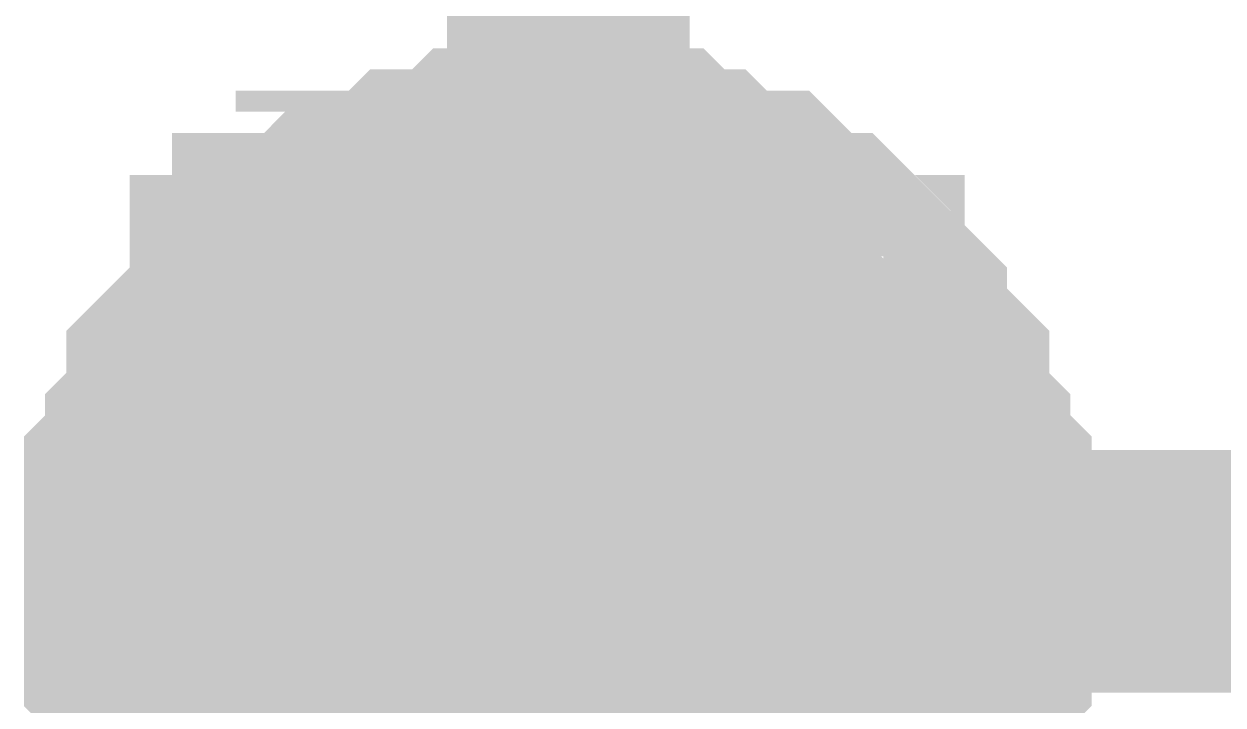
# Model space of a CAD drawing. Header units: inches. Extents: x 0 to 841, y 0 to 594.
# Drawn here: x 781.846 to 783.328, y 472.328 to 473.169 of the extents above; entities that cross this region are included whole.
import ezdxf

# ---------------------------------------------------------------- set-up
doc = ezdxf.new("R2010")
doc.units = ezdxf.units.IN
doc.layers.add('Sheet', color=255, linetype='Continuous')

msp = doc.modelspace()

# ---------------------------------------------------------------- linework, layer by layer
at = {"layer": 'Sheet'}
for points in [[(782.5188, 452.4769, 0.2997, 0.2997, 0), (782.5188, 452.4769, 0.2997, 0.2997, 0), (782.5188, 462.4849, 0.2997, 0.2997, 0), (782.5188, 467.4758, 0.2997, 0.2997, 0), (782.5188, 472.4929, 0.2997, 0.2997, 0), (782.5188, 477.4838, 0.2997, 0.2997, 0), (790.0184, 477.4838, 0.2997, 0.2997, 0)], [(781.9962, 472.4929, 0.2997, 0.2997, 0), (781.9962, 472.519, 0.2997, 0.2997, 0), (781.9962, 472.5451, 0.2997, 0.2997, 0), (781.9962, 472.5713, 0.2997, 0.2997, 0), (781.9962, 472.5974, 0.2997, 0.2997, 0), (782.0223, 472.6235, 0.2997, 0.2997, 0), (782.0223, 472.6235, 0.2997, 0.2997, 0), (782.0223, 472.6497, 0.2997, 0.2997, 0), (782.0485, 472.6758, 0.2997, 0.2997, 0), (782.0485, 472.7019, 0.2997, 0.2997, 0), (782.0485, 472.728, 0.2997, 0.2997, 0), (782.0746, 472.7542, 0.2997, 0.2997, 0), (782.0746, 472.7542, 0.2997, 0.2997, 0), (782.1007, 472.7803, 0.2997, 0.2997, 0), (782.1269, 472.8064, 0.2997, 0.2997, 0), (782.1269, 472.8326, 0.2997, 0.2997, 0), (782.153, 472.8326, 0.2997, 0.2997, 0), (782.1791, 472.8587, 0.2997, 0.2997, 0), (782.1791, 472.8848, 0.2997, 0.2997, 0), (782.2053, 472.8848, 0.2997, 0.2997, 0), (782.2314, 472.911, 0.2997, 0.2997, 0), (782.2575, 472.911, 0.2997, 0.2997, 0), (782.2575, 472.9371, 0.2997, 0.2997, 0), (782.2836, 472.9371, 0.2997, 0.2997, 0), (782.3098, 472.9371, 0.2997, 0.2997, 0), (782.3359, 472.9632, 0.2997, 0.2997, 0), (782.362, 472.9632, 0.2997, 0.2997, 0), (782.3882, 472.9632, 0.2997, 0.2997, 0), (782.4143, 472.9894, 0.2997, 0.2997, 0), (782.4404, 472.9894, 0.2997, 0.2997, 0), (782.4666, 472.9894, 0.2997, 0.2997, 0), (782.4927, 472.9894, 0.2997, 0.2997, 0), (782.5188, 472.9894, 0.2997, 0.2997, 0)], [(781.9962, 472.4929, 0.2997, 0.2997, 0), (781.9962, 472.519, 0.2997, 0.2997, 0), (781.9962, 472.5451, 0.2997, 0.2997, 0), (781.9962, 472.5713, 0.2997, 0.2997, 0), (781.9962, 472.5974, 0.2997, 0.2997, 0), (782.0223, 472.6235, 0.2997, 0.2997, 0), (782.0223, 472.6235, 0.2997, 0.2997, 0), (782.0223, 472.6497, 0.2997, 0.2997, 0), (782.0485, 472.6758, 0.2997, 0.2997, 0), (782.0485, 472.7019, 0.2997, 0.2997, 0), (782.0485, 472.728, 0.2997, 0.2997, 0), (782.0746, 472.7542, 0.2997, 0.2997, 0), (782.0746, 472.7542, 0.2997, 0.2997, 0), (782.1007, 472.7803, 0.2997, 0.2997, 0), (782.1269, 472.8064, 0.2997, 0.2997, 0), (782.1269, 472.8326, 0.2997, 0.2997, 0), (782.153, 472.8326, 0.2997, 0.2997, 0), (782.1791, 472.8587, 0.2997, 0.2997, 0), (782.1791, 472.8848, 0.2997, 0.2997, 0), (782.2053, 472.8848, 0.2997, 0.2997, 0), (782.2314, 472.911, 0.2997, 0.2997, 0), (782.2575, 472.911, 0.2997, 0.2997, 0), (782.2575, 472.9371, 0.2997, 0.2997, 0), (782.2836, 472.9371, 0.2997, 0.2997, 0), (782.3098, 472.9371, 0.2997, 0.2997, 0), (782.3359, 472.9632, 0.2997, 0.2997, 0), (782.362, 472.9632, 0.2997, 0.2997, 0), (782.3882, 472.9632, 0.2997, 0.2997, 0), (782.4143, 472.9894, 0.2997, 0.2997, 0), (782.4404, 472.9894, 0.2997, 0.2997, 0), (782.4666, 472.9894, 0.2997, 0.2997, 0), (782.4927, 472.9894, 0.2997, 0.2997, 0), (782.5188, 472.9894, 0.2997, 0.2997, 0)], [(781.9962, 472.4929, 0.2997, 0.2997, 0), (781.9962, 472.519, 0.2997, 0.2997, 0), (781.9962, 472.5451, 0.2997, 0.2997, 0), (781.9962, 472.5713, 0.2997, 0.2997, 0), (781.9962, 472.5974, 0.2997, 0.2997, 0), (782.0223, 472.6235, 0.2997, 0.2997, 0), (782.0223, 472.6235, 0.2997, 0.2997, 0), (782.0223, 472.6497, 0.2997, 0.2997, 0), (782.0485, 472.6758, 0.2997, 0.2997, 0), (782.0485, 472.7019, 0.2997, 0.2997, 0), (782.0485, 472.728, 0.2997, 0.2997, 0), (782.0746, 472.7542, 0.2997, 0.2997, 0), (782.0746, 472.7542, 0.2997, 0.2997, 0), (782.1007, 472.7803, 0.2997, 0.2997, 0), (782.1269, 472.8064, 0.2997, 0.2997, 0), (782.1269, 472.8326, 0.2997, 0.2997, 0), (782.153, 472.8326, 0.2997, 0.2997, 0), (782.1791, 472.8587, 0.2997, 0.2997, 0), (782.1791, 472.8848, 0.2997, 0.2997, 0), (782.2053, 472.8848, 0.2997, 0.2997, 0), (782.2314, 472.911, 0.2997, 0.2997, 0), (782.2575, 472.911, 0.2997, 0.2997, 0), (782.2575, 472.9371, 0.2997, 0.2997, 0), (782.2836, 472.9371, 0.2997, 0.2997, 0), (782.3098, 472.9371, 0.2997, 0.2997, 0), (782.3359, 472.9632, 0.2997, 0.2997, 0), (782.362, 472.9632, 0.2997, 0.2997, 0), (782.3882, 472.9632, 0.2997, 0.2997, 0), (782.4143, 472.9894, 0.2997, 0.2997, 0), (782.4404, 472.9894, 0.2997, 0.2997, 0), (782.4666, 472.9894, 0.2997, 0.2997, 0), (782.4927, 472.9894, 0.2997, 0.2997, 0), (782.5188, 472.9894, 0.2997, 0.2997, 0)], [(781.9962, 472.4929, 0.2997, 0.2997, 0), (781.9962, 472.519, 0.2997, 0.2997, 0), (781.9962, 472.5451, 0.2997, 0.2997, 0), (781.9962, 472.5713, 0.2997, 0.2997, 0), (781.9962, 472.5974, 0.2997, 0.2997, 0), (782.0223, 472.6235, 0.2997, 0.2997, 0), (782.0223, 472.6235, 0.2997, 0.2997, 0), (782.0223, 472.6497, 0.2997, 0.2997, 0), (782.0485, 472.6758, 0.2997, 0.2997, 0), (782.0485, 472.7019, 0.2997, 0.2997, 0), (782.0485, 472.728, 0.2997, 0.2997, 0), (782.0746, 472.7542, 0.2997, 0.2997, 0), (782.0746, 472.7542, 0.2997, 0.2997, 0), (782.1007, 472.7803, 0.2997, 0.2997, 0), (782.1269, 472.8064, 0.2997, 0.2997, 0), (782.1269, 472.8326, 0.2997, 0.2997, 0), (782.153, 472.8326, 0.2997, 0.2997, 0), (782.1791, 472.8587, 0.2997, 0.2997, 0), (782.1791, 472.8848, 0.2997, 0.2997, 0), (782.2053, 472.8848, 0.2997, 0.2997, 0), (782.2314, 472.911, 0.2997, 0.2997, 0), (782.2575, 472.911, 0.2997, 0.2997, 0), (782.2575, 472.9371, 0.2997, 0.2997, 0), (782.2836, 472.9371, 0.2997, 0.2997, 0), (782.3098, 472.9371, 0.2997, 0.2997, 0), (782.3359, 472.9632, 0.2997, 0.2997, 0), (782.362, 472.9632, 0.2997, 0.2997, 0), (782.3882, 472.9632, 0.2997, 0.2997, 0), (782.4143, 472.9894, 0.2997, 0.2997, 0), (782.4404, 472.9894, 0.2997, 0.2997, 0), (782.4666, 472.9894, 0.2997, 0.2997, 0), (782.4927, 472.9894, 0.2997, 0.2997, 0), (782.5188, 472.9894, 0.2997, 0.2997, 0)], [(782.5188, 472.9894, 0.2997, 0.2997, 0), (782.5188, 472.9894, 0.2997, 0.2997, 0)], [(782.5188, 472.9894, 0.2997, 0.2997, 0), (782.545, 472.9894, 0.2997, 0.2997, 0), (782.5711, 472.9894, 0.2997, 0.2997, 0), (782.5972, 472.9894, 0.2997, 0.2997, 0), (782.6234, 472.9894, 0.2997, 0.2997, 0), (782.6495, 472.9632, 0.2997, 0.2997, 0), (782.6495, 472.9632, 0.2997, 0.2997, 0), (782.6756, 472.9632, 0.2997, 0.2997, 0), (782.7017, 472.9371, 0.2997, 0.2997, 0), (782.7279, 472.9371, 0.2997, 0.2997, 0), (782.754, 472.9371, 0.2997, 0.2997, 0), (782.7801, 472.911, 0.2997, 0.2997, 0), (782.7801, 472.911, 0.2997, 0.2997, 0), (782.8063, 472.8848, 0.2997, 0.2997, 0), (782.8324, 472.8848, 0.2997, 0.2997, 0), (782.8585, 472.8587, 0.2997, 0.2997, 0), (782.8585, 472.8326, 0.2997, 0.2997, 0), (782.8847, 472.8326, 0.2997, 0.2997, 0), (782.9108, 472.8064, 0.2997, 0.2997, 0), (782.9108, 472.7803, 0.2997, 0.2997, 0), (782.9369, 472.7542, 0.2997, 0.2997, 0), (782.9369, 472.7542, 0.2997, 0.2997, 0), (782.9631, 472.728, 0.2997, 0.2997, 0), (782.9631, 472.7019, 0.2997, 0.2997, 0), (782.9631, 472.6758, 0.2997, 0.2997, 0), (782.9892, 472.6497, 0.2997, 0.2997, 0), (782.9892, 472.6235, 0.2997, 0.2997, 0), (782.9892, 472.6235, 0.2997, 0.2997, 0), (783.0153, 472.5974, 0.2997, 0.2997, 0), (783.0153, 472.5713, 0.2997, 0.2997, 0), (783.0153, 472.5451, 0.2997, 0.2997, 0), (783.0153, 472.519, 0.2997, 0.2997, 0), (783.0153, 472.4929, 0.2997, 0.2997, 0)], [(782.5188, 472.9894, 0.2997, 0.2997, 0), (782.5188, 472.9894, 0.2997, 0.2997, 0)], [(782.5188, 472.9894, 0.2997, 0.2997, 0), (782.545, 472.9894, 0.2997, 0.2997, 0), (782.5711, 472.9894, 0.2997, 0.2997, 0), (782.5972, 472.9894, 0.2997, 0.2997, 0), (782.6234, 472.9894, 0.2997, 0.2997, 0), (782.6495, 472.9632, 0.2997, 0.2997, 0), (782.6495, 472.9632, 0.2997, 0.2997, 0), (782.6756, 472.9632, 0.2997, 0.2997, 0), (782.7017, 472.9371, 0.2997, 0.2997, 0), (782.7279, 472.9371, 0.2997, 0.2997, 0), (782.754, 472.9371, 0.2997, 0.2997, 0), (782.7801, 472.911, 0.2997, 0.2997, 0), (782.7801, 472.911, 0.2997, 0.2997, 0), (782.8063, 472.8848, 0.2997, 0.2997, 0), (782.8324, 472.8848, 0.2997, 0.2997, 0), (782.8585, 472.8587, 0.2997, 0.2997, 0), (782.8585, 472.8326, 0.2997, 0.2997, 0), (782.8847, 472.8326, 0.2997, 0.2997, 0), (782.9108, 472.8064, 0.2997, 0.2997, 0), (782.9108, 472.7803, 0.2997, 0.2997, 0), (782.9369, 472.7542, 0.2997, 0.2997, 0), (782.9369, 472.7542, 0.2997, 0.2997, 0), (782.9631, 472.728, 0.2997, 0.2997, 0), (782.9631, 472.7019, 0.2997, 0.2997, 0), (782.9631, 472.6758, 0.2997, 0.2997, 0), (782.9892, 472.6497, 0.2997, 0.2997, 0), (782.9892, 472.6235, 0.2997, 0.2997, 0), (782.9892, 472.6235, 0.2997, 0.2997, 0), (783.0153, 472.5974, 0.2997, 0.2997, 0), (783.0153, 472.5713, 0.2997, 0.2997, 0), (783.0153, 472.5451, 0.2997, 0.2997, 0), (783.0153, 472.519, 0.2997, 0.2997, 0), (783.0153, 472.4929, 0.2997, 0.2997, 0)], [(782.5188, 472.9894, 0.2997, 0.2997, 0), (782.5188, 472.9894, 0.2997, 0.2997, 0)], [(782.5188, 472.9894, 0.2997, 0.2997, 0), (782.545, 472.9894, 0.2997, 0.2997, 0), (782.5711, 472.9894, 0.2997, 0.2997, 0), (782.5972, 472.9894, 0.2997, 0.2997, 0), (782.6234, 472.9894, 0.2997, 0.2997, 0), (782.6495, 472.9632, 0.2997, 0.2997, 0), (782.6495, 472.9632, 0.2997, 0.2997, 0), (782.6756, 472.9632, 0.2997, 0.2997, 0), (782.7017, 472.9371, 0.2997, 0.2997, 0), (782.7279, 472.9371, 0.2997, 0.2997, 0), (782.754, 472.9371, 0.2997, 0.2997, 0), (782.7801, 472.911, 0.2997, 0.2997, 0), (782.7801, 472.911, 0.2997, 0.2997, 0), (782.8063, 472.8848, 0.2997, 0.2997, 0), (782.8324, 472.8848, 0.2997, 0.2997, 0), (782.8585, 472.8587, 0.2997, 0.2997, 0), (782.8585, 472.8326, 0.2997, 0.2997, 0), (782.8847, 472.8326, 0.2997, 0.2997, 0), (782.9108, 472.8064, 0.2997, 0.2997, 0), (782.9108, 472.7803, 0.2997, 0.2997, 0), (782.9369, 472.7542, 0.2997, 0.2997, 0), (782.9369, 472.7542, 0.2997, 0.2997, 0), (782.9631, 472.728, 0.2997, 0.2997, 0), (782.9631, 472.7019, 0.2997, 0.2997, 0), (782.9631, 472.6758, 0.2997, 0.2997, 0), (782.9892, 472.6497, 0.2997, 0.2997, 0), (782.9892, 472.6235, 0.2997, 0.2997, 0), (782.9892, 472.6235, 0.2997, 0.2997, 0), (783.0153, 472.5974, 0.2997, 0.2997, 0), (783.0153, 472.5713, 0.2997, 0.2997, 0), (783.0153, 472.5451, 0.2997, 0.2997, 0), (783.0153, 472.519, 0.2997, 0.2997, 0), (783.0153, 472.4929, 0.2997, 0.2997, 0)], [(782.5188, 472.9894, 0.2997, 0.2997, 0), (782.5188, 472.9894, 0.2997, 0.2997, 0)], [(782.5188, 472.9894, 0.2997, 0.2997, 0), (782.545, 472.9894, 0.2997, 0.2997, 0), (782.5711, 472.9894, 0.2997, 0.2997, 0), (782.5972, 472.9894, 0.2997, 0.2997, 0), (782.6234, 472.9894, 0.2997, 0.2997, 0), (782.6495, 472.9632, 0.2997, 0.2997, 0), (782.6495, 472.9632, 0.2997, 0.2997, 0), (782.6756, 472.9632, 0.2997, 0.2997, 0), (782.7017, 472.9371, 0.2997, 0.2997, 0), (782.7279, 472.9371, 0.2997, 0.2997, 0), (782.754, 472.9371, 0.2997, 0.2997, 0), (782.7801, 472.911, 0.2997, 0.2997, 0), (782.7801, 472.911, 0.2997, 0.2997, 0), (782.8063, 472.8848, 0.2997, 0.2997, 0), (782.8324, 472.8848, 0.2997, 0.2997, 0), (782.8585, 472.8587, 0.2997, 0.2997, 0), (782.8585, 472.8326, 0.2997, 0.2997, 0), (782.8847, 472.8326, 0.2997, 0.2997, 0), (782.9108, 472.8064, 0.2997, 0.2997, 0), (782.9108, 472.7803, 0.2997, 0.2997, 0), (782.9369, 472.7542, 0.2997, 0.2997, 0), (782.9369, 472.7542, 0.2997, 0.2997, 0), (782.9631, 472.728, 0.2997, 0.2997, 0), (782.9631, 472.7019, 0.2997, 0.2997, 0), (782.9631, 472.6758, 0.2997, 0.2997, 0), (782.9892, 472.6497, 0.2997, 0.2997, 0), (782.9892, 472.6235, 0.2997, 0.2997, 0), (782.9892, 472.6235, 0.2997, 0.2997, 0), (783.0153, 472.5974, 0.2997, 0.2997, 0), (783.0153, 472.5713, 0.2997, 0.2997, 0), (783.0153, 472.5451, 0.2997, 0.2997, 0), (783.0153, 472.519, 0.2997, 0.2997, 0), (783.0153, 472.4929, 0.2997, 0.2997, 0)], [(781.9962, 472.4929, 0.0991, 0.0991, 0), (781.9962, 472.519, 0.0991, 0.0991, 0), (781.9962, 472.5451, 0.0991, 0.0991, 0), (781.9962, 472.5713, 0.0991, 0.0991, 0), (781.9962, 472.5974, 0.0991, 0.0991, 0), (782.0223, 472.6235, 0.0991, 0.0991, 0), (782.0223, 472.6235, 0.0991, 0.0991, 0), (782.0223, 472.6497, 0.0991, 0.0991, 0), (782.0485, 472.6758, 0.0991, 0.0991, 0), (782.0485, 472.7019, 0.0991, 0.0991, 0), (782.0485, 472.728, 0.0991, 0.0991, 0), (782.0746, 472.7542, 0.0991, 0.0991, 0), (782.0746, 472.7542, 0.0991, 0.0991, 0), (782.1007, 472.7803, 0.0991, 0.0991, 0), (782.1269, 472.8064, 0.0991, 0.0991, 0), (782.1269, 472.8326, 0.0991, 0.0991, 0), (782.153, 472.8326, 0.0991, 0.0991, 0), (782.1791, 472.8587, 0.0991, 0.0991, 0), (782.1791, 472.8848, 0.0991, 0.0991, 0), (782.2053, 472.8848, 0.0991, 0.0991, 0), (782.2314, 472.911, 0.0991, 0.0991, 0), (782.2575, 472.911, 0.0991, 0.0991, 0), (782.2575, 472.9371, 0.0991, 0.0991, 0), (782.2836, 472.9371, 0.0991, 0.0991, 0), (782.3098, 472.9371, 0.0991, 0.0991, 0), (782.3359, 472.9632, 0.0991, 0.0991, 0), (782.362, 472.9632, 0.0991, 0.0991, 0), (782.3882, 472.9632, 0.0991, 0.0991, 0), (782.4143, 472.9894, 0.0991, 0.0991, 0), (782.4404, 472.9894, 0.0991, 0.0991, 0), (782.4666, 472.9894, 0.0991, 0.0991, 0), (782.4927, 472.9894, 0.0991, 0.0991, 0), (782.5188, 472.9894, 0.0991, 0.0991, 0)], [(781.9962, 472.4929, 0.0991, 0.0991, 0), (781.9962, 472.519, 0.0991, 0.0991, 0), (781.9962, 472.5451, 0.0991, 0.0991, 0), (781.9962, 472.5713, 0.0991, 0.0991, 0), (781.9962, 472.5974, 0.0991, 0.0991, 0), (782.0223, 472.6235, 0.0991, 0.0991, 0), (782.0223, 472.6235, 0.0991, 0.0991, 0), (782.0223, 472.6497, 0.0991, 0.0991, 0), (782.0485, 472.6758, 0.0991, 0.0991, 0), (782.0485, 472.7019, 0.0991, 0.0991, 0), (782.0485, 472.728, 0.0991, 0.0991, 0), (782.0746, 472.7542, 0.0991, 0.0991, 0), (782.0746, 472.7542, 0.0991, 0.0991, 0), (782.1007, 472.7803, 0.0991, 0.0991, 0), (782.1269, 472.8064, 0.0991, 0.0991, 0), (782.1269, 472.8326, 0.0991, 0.0991, 0), (782.153, 472.8326, 0.0991, 0.0991, 0), (782.1791, 472.8587, 0.0991, 0.0991, 0), (782.1791, 472.8848, 0.0991, 0.0991, 0), (782.2053, 472.8848, 0.0991, 0.0991, 0), (782.2314, 472.911, 0.0991, 0.0991, 0), (782.2575, 472.911, 0.0991, 0.0991, 0), (782.2575, 472.9371, 0.0991, 0.0991, 0), (782.2836, 472.9371, 0.0991, 0.0991, 0), (782.3098, 472.9371, 0.0991, 0.0991, 0), (782.3359, 472.9632, 0.0991, 0.0991, 0), (782.362, 472.9632, 0.0991, 0.0991, 0), (782.3882, 472.9632, 0.0991, 0.0991, 0), (782.4143, 472.9894, 0.0991, 0.0991, 0), (782.4404, 472.9894, 0.0991, 0.0991, 0), (782.4666, 472.9894, 0.0991, 0.0991, 0), (782.4927, 472.9894, 0.0991, 0.0991, 0), (782.5188, 472.9894, 0.0991, 0.0991, 0)], [(781.9962, 472.4929, 0.0991, 0.0991, 0), (781.9962, 472.519, 0.0991, 0.0991, 0), (781.9962, 472.5451, 0.0991, 0.0991, 0), (781.9962, 472.5713, 0.0991, 0.0991, 0), (781.9962, 472.5974, 0.0991, 0.0991, 0), (782.0223, 472.6235, 0.0991, 0.0991, 0), (782.0223, 472.6235, 0.0991, 0.0991, 0), (782.0223, 472.6497, 0.0991, 0.0991, 0), (782.0485, 472.6758, 0.0991, 0.0991, 0), (782.0485, 472.7019, 0.0991, 0.0991, 0), (782.0485, 472.728, 0.0991, 0.0991, 0), (782.0746, 472.7542, 0.0991, 0.0991, 0), (782.0746, 472.7542, 0.0991, 0.0991, 0), (782.1007, 472.7803, 0.0991, 0.0991, 0), (782.1269, 472.8064, 0.0991, 0.0991, 0), (782.1269, 472.8326, 0.0991, 0.0991, 0), (782.153, 472.8326, 0.0991, 0.0991, 0), (782.1791, 472.8587, 0.0991, 0.0991, 0), (782.1791, 472.8848, 0.0991, 0.0991, 0), (782.2053, 472.8848, 0.0991, 0.0991, 0), (782.2314, 472.911, 0.0991, 0.0991, 0), (782.2575, 472.911, 0.0991, 0.0991, 0), (782.2575, 472.9371, 0.0991, 0.0991, 0), (782.2836, 472.9371, 0.0991, 0.0991, 0), (782.3098, 472.9371, 0.0991, 0.0991, 0), (782.3359, 472.9632, 0.0991, 0.0991, 0), (782.362, 472.9632, 0.0991, 0.0991, 0), (782.3882, 472.9632, 0.0991, 0.0991, 0), (782.4143, 472.9894, 0.0991, 0.0991, 0), (782.4404, 472.9894, 0.0991, 0.0991, 0), (782.4666, 472.9894, 0.0991, 0.0991, 0), (782.4927, 472.9894, 0.0991, 0.0991, 0), (782.5188, 472.9894, 0.0991, 0.0991, 0)], [(781.9962, 472.4929, 0.0991, 0.0991, 0), (781.9962, 472.519, 0.0991, 0.0991, 0), (781.9962, 472.5451, 0.0991, 0.0991, 0), (781.9962, 472.5713, 0.0991, 0.0991, 0), (781.9962, 472.5974, 0.0991, 0.0991, 0), (782.0223, 472.6235, 0.0991, 0.0991, 0), (782.0223, 472.6235, 0.0991, 0.0991, 0), (782.0223, 472.6497, 0.0991, 0.0991, 0), (782.0485, 472.6758, 0.0991, 0.0991, 0), (782.0485, 472.7019, 0.0991, 0.0991, 0), (782.0485, 472.728, 0.0991, 0.0991, 0), (782.0746, 472.7542, 0.0991, 0.0991, 0), (782.0746, 472.7542, 0.0991, 0.0991, 0), (782.1007, 472.7803, 0.0991, 0.0991, 0), (782.1269, 472.8064, 0.0991, 0.0991, 0), (782.1269, 472.8326, 0.0991, 0.0991, 0), (782.153, 472.8326, 0.0991, 0.0991, 0), (782.1791, 472.8587, 0.0991, 0.0991, 0), (782.1791, 472.8848, 0.0991, 0.0991, 0), (782.2053, 472.8848, 0.0991, 0.0991, 0), (782.2314, 472.911, 0.0991, 0.0991, 0), (782.2575, 472.911, 0.0991, 0.0991, 0), (782.2575, 472.9371, 0.0991, 0.0991, 0), (782.2836, 472.9371, 0.0991, 0.0991, 0), (782.3098, 472.9371, 0.0991, 0.0991, 0), (782.3359, 472.9632, 0.0991, 0.0991, 0), (782.362, 472.9632, 0.0991, 0.0991, 0), (782.3882, 472.9632, 0.0991, 0.0991, 0), (782.4143, 472.9894, 0.0991, 0.0991, 0), (782.4404, 472.9894, 0.0991, 0.0991, 0), (782.4666, 472.9894, 0.0991, 0.0991, 0), (782.4927, 472.9894, 0.0991, 0.0991, 0), (782.5188, 472.9894, 0.0991, 0.0991, 0)], [(782.5188, 472.9894, 0.0991, 0.0991, 0), (782.5188, 472.9894, 0.0991, 0.0991, 0)], [(782.5188, 472.9894, 0.0991, 0.0991, 0), (782.545, 472.9894, 0.0991, 0.0991, 0), (782.5711, 472.9894, 0.0991, 0.0991, 0), (782.5972, 472.9894, 0.0991, 0.0991, 0), (782.6234, 472.9894, 0.0991, 0.0991, 0), (782.6495, 472.9632, 0.0991, 0.0991, 0), (782.6495, 472.9632, 0.0991, 0.0991, 0), (782.6756, 472.9632, 0.0991, 0.0991, 0), (782.7017, 472.9371, 0.0991, 0.0991, 0), (782.7279, 472.9371, 0.0991, 0.0991, 0), (782.754, 472.9371, 0.0991, 0.0991, 0), (782.7801, 472.911, 0.0991, 0.0991, 0), (782.7801, 472.911, 0.0991, 0.0991, 0), (782.8063, 472.8848, 0.0991, 0.0991, 0), (782.8324, 472.8848, 0.0991, 0.0991, 0), (782.8585, 472.8587, 0.0991, 0.0991, 0), (782.8585, 472.8326, 0.0991, 0.0991, 0), (782.8847, 472.8326, 0.0991, 0.0991, 0), (782.9108, 472.8064, 0.0991, 0.0991, 0), (782.9108, 472.7803, 0.0991, 0.0991, 0), (782.9369, 472.7542, 0.0991, 0.0991, 0), (782.9369, 472.7542, 0.0991, 0.0991, 0), (782.9631, 472.728, 0.0991, 0.0991, 0), (782.9631, 472.7019, 0.0991, 0.0991, 0), (782.9631, 472.6758, 0.0991, 0.0991, 0), (782.9892, 472.6497, 0.0991, 0.0991, 0), (782.9892, 472.6235, 0.0991, 0.0991, 0), (782.9892, 472.6235, 0.0991, 0.0991, 0), (783.0153, 472.5974, 0.0991, 0.0991, 0), (783.0153, 472.5713, 0.0991, 0.0991, 0), (783.0153, 472.5451, 0.0991, 0.0991, 0), (783.0153, 472.519, 0.0991, 0.0991, 0), (783.0153, 472.4929, 0.0991, 0.0991, 0)], [(782.5188, 472.9894, 0.0991, 0.0991, 0), (782.5188, 472.9894, 0.0991, 0.0991, 0)], [(782.5188, 472.9894, 0.0991, 0.0991, 0), (782.545, 472.9894, 0.0991, 0.0991, 0), (782.5711, 472.9894, 0.0991, 0.0991, 0), (782.5972, 472.9894, 0.0991, 0.0991, 0), (782.6234, 472.9894, 0.0991, 0.0991, 0), (782.6495, 472.9632, 0.0991, 0.0991, 0), (782.6495, 472.9632, 0.0991, 0.0991, 0), (782.6756, 472.9632, 0.0991, 0.0991, 0), (782.7017, 472.9371, 0.0991, 0.0991, 0), (782.7279, 472.9371, 0.0991, 0.0991, 0), (782.754, 472.9371, 0.0991, 0.0991, 0), (782.7801, 472.911, 0.0991, 0.0991, 0), (782.7801, 472.911, 0.0991, 0.0991, 0), (782.8063, 472.8848, 0.0991, 0.0991, 0), (782.8324, 472.8848, 0.0991, 0.0991, 0), (782.8585, 472.8587, 0.0991, 0.0991, 0), (782.8585, 472.8326, 0.0991, 0.0991, 0), (782.8847, 472.8326, 0.0991, 0.0991, 0), (782.9108, 472.8064, 0.0991, 0.0991, 0), (782.9108, 472.7803, 0.0991, 0.0991, 0), (782.9369, 472.7542, 0.0991, 0.0991, 0), (782.9369, 472.7542, 0.0991, 0.0991, 0), (782.9631, 472.728, 0.0991, 0.0991, 0), (782.9631, 472.7019, 0.0991, 0.0991, 0), (782.9631, 472.6758, 0.0991, 0.0991, 0), (782.9892, 472.6497, 0.0991, 0.0991, 0), (782.9892, 472.6235, 0.0991, 0.0991, 0), (782.9892, 472.6235, 0.0991, 0.0991, 0), (783.0153, 472.5974, 0.0991, 0.0991, 0), (783.0153, 472.5713, 0.0991, 0.0991, 0), (783.0153, 472.5451, 0.0991, 0.0991, 0), (783.0153, 472.519, 0.0991, 0.0991, 0), (783.0153, 472.4929, 0.0991, 0.0991, 0)], [(782.5188, 472.9894, 0.0991, 0.0991, 0), (782.5188, 472.9894, 0.0991, 0.0991, 0)], [(782.5188, 472.9894, 0.0991, 0.0991, 0), (782.545, 472.9894, 0.0991, 0.0991, 0), (782.5711, 472.9894, 0.0991, 0.0991, 0), (782.5972, 472.9894, 0.0991, 0.0991, 0), (782.6234, 472.9894, 0.0991, 0.0991, 0), (782.6495, 472.9632, 0.0991, 0.0991, 0), (782.6495, 472.9632, 0.0991, 0.0991, 0), (782.6756, 472.9632, 0.0991, 0.0991, 0), (782.7017, 472.9371, 0.0991, 0.0991, 0), (782.7279, 472.9371, 0.0991, 0.0991, 0), (782.754, 472.9371, 0.0991, 0.0991, 0), (782.7801, 472.911, 0.0991, 0.0991, 0), (782.7801, 472.911, 0.0991, 0.0991, 0), (782.8063, 472.8848, 0.0991, 0.0991, 0), (782.8324, 472.8848, 0.0991, 0.0991, 0), (782.8585, 472.8587, 0.0991, 0.0991, 0), (782.8585, 472.8326, 0.0991, 0.0991, 0), (782.8847, 472.8326, 0.0991, 0.0991, 0), (782.9108, 472.8064, 0.0991, 0.0991, 0), (782.9108, 472.7803, 0.0991, 0.0991, 0), (782.9369, 472.7542, 0.0991, 0.0991, 0), (782.9369, 472.7542, 0.0991, 0.0991, 0), (782.9631, 472.728, 0.0991, 0.0991, 0), (782.9631, 472.7019, 0.0991, 0.0991, 0), (782.9631, 472.6758, 0.0991, 0.0991, 0), (782.9892, 472.6497, 0.0991, 0.0991, 0), (782.9892, 472.6235, 0.0991, 0.0991, 0), (782.9892, 472.6235, 0.0991, 0.0991, 0), (783.0153, 472.5974, 0.0991, 0.0991, 0), (783.0153, 472.5713, 0.0991, 0.0991, 0), (783.0153, 472.5451, 0.0991, 0.0991, 0), (783.0153, 472.519, 0.0991, 0.0991, 0), (783.0153, 472.4929, 0.0991, 0.0991, 0)], [(782.5188, 472.9894, 0.0991, 0.0991, 0), (782.5188, 472.9894, 0.0991, 0.0991, 0)], [(782.5188, 472.9894, 0.0991, 0.0991, 0), (782.545, 472.9894, 0.0991, 0.0991, 0), (782.5711, 472.9894, 0.0991, 0.0991, 0), (782.5972, 472.9894, 0.0991, 0.0991, 0), (782.6234, 472.9894, 0.0991, 0.0991, 0), (782.6495, 472.9632, 0.0991, 0.0991, 0), (782.6495, 472.9632, 0.0991, 0.0991, 0), (782.6756, 472.9632, 0.0991, 0.0991, 0), (782.7017, 472.9371, 0.0991, 0.0991, 0), (782.7279, 472.9371, 0.0991, 0.0991, 0), (782.754, 472.9371, 0.0991, 0.0991, 0), (782.7801, 472.911, 0.0991, 0.0991, 0), (782.7801, 472.911, 0.0991, 0.0991, 0), (782.8063, 472.8848, 0.0991, 0.0991, 0), (782.8324, 472.8848, 0.0991, 0.0991, 0), (782.8585, 472.8587, 0.0991, 0.0991, 0), (782.8585, 472.8326, 0.0991, 0.0991, 0), (782.8847, 472.8326, 0.0991, 0.0991, 0), (782.9108, 472.8064, 0.0991, 0.0991, 0), (782.9108, 472.7803, 0.0991, 0.0991, 0), (782.9369, 472.7542, 0.0991, 0.0991, 0), (782.9369, 472.7542, 0.0991, 0.0991, 0), (782.9631, 472.728, 0.0991, 0.0991, 0), (782.9631, 472.7019, 0.0991, 0.0991, 0), (782.9631, 472.6758, 0.0991, 0.0991, 0), (782.9892, 472.6497, 0.0991, 0.0991, 0), (782.9892, 472.6235, 0.0991, 0.0991, 0), (782.9892, 472.6235, 0.0991, 0.0991, 0), (783.0153, 472.5974, 0.0991, 0.0991, 0), (783.0153, 472.5713, 0.0991, 0.0991, 0), (783.0153, 472.5451, 0.0991, 0.0991, 0), (783.0153, 472.519, 0.0991, 0.0991, 0), (783.0153, 472.4929, 0.0991, 0.0991, 0)], [(782.1269, 472.1532, 0.2997, 0.2997, 0), (782.1007, 472.1793, 0.2997, 0.2997, 0), (782.0746, 472.2054, 0.2997, 0.2997, 0), (782.0746, 472.2316, 0.2997, 0.2997, 0), (782.0485, 472.2316, 0.2997, 0.2997, 0), (782.0485, 472.2577, 0.2997, 0.2997, 0), (782.0485, 472.2838, 0.2997, 0.2997, 0), (782.0223, 472.31, 0.2997, 0.2997, 0), (782.0223, 472.3361, 0.2997, 0.2997, 0), (782.0223, 472.3622, 0.2997, 0.2997, 0), (781.9962, 472.3884, 0.2997, 0.2997, 0), (781.9962, 472.4145, 0.2997, 0.2997, 0), (781.9962, 472.4406, 0.2997, 0.2997, 0), (781.9962, 472.4667, 0.2997, 0.2997, 0), (781.9962, 472.4929, 0.2997, 0.2997, 0)], [(781.9962, 472.4929, 0.2997, 0.2997, 0), (781.9962, 472.4929, 0.2997, 0.2997, 0)], [(782.1269, 472.1532, 0.2997, 0.2997, 0), (782.1007, 472.1793, 0.2997, 0.2997, 0), (782.0746, 472.2054, 0.2997, 0.2997, 0), (782.0746, 472.2316, 0.2997, 0.2997, 0), (782.0485, 472.2316, 0.2997, 0.2997, 0), (782.0485, 472.2577, 0.2997, 0.2997, 0), (782.0485, 472.2838, 0.2997, 0.2997, 0), (782.0223, 472.31, 0.2997, 0.2997, 0), (782.0223, 472.3361, 0.2997, 0.2997, 0), (782.0223, 472.3622, 0.2997, 0.2997, 0), (781.9962, 472.3884, 0.2997, 0.2997, 0), (781.9962, 472.4145, 0.2997, 0.2997, 0), (781.9962, 472.4406, 0.2997, 0.2997, 0), (781.9962, 472.4667, 0.2997, 0.2997, 0), (781.9962, 472.4929, 0.2997, 0.2997, 0)], [(781.9962, 472.4929, 0.2997, 0.2997, 0), (781.9962, 472.4929, 0.2997, 0.2997, 0)], [(782.1269, 472.1532, 0.2997, 0.2997, 0), (782.1007, 472.1793, 0.2997, 0.2997, 0), (782.0746, 472.2054, 0.2997, 0.2997, 0), (782.0746, 472.2316, 0.2997, 0.2997, 0), (782.0485, 472.2316, 0.2997, 0.2997, 0), (782.0485, 472.2577, 0.2997, 0.2997, 0), (782.0485, 472.2838, 0.2997, 0.2997, 0), (782.0223, 472.31, 0.2997, 0.2997, 0), (782.0223, 472.3361, 0.2997, 0.2997, 0), (782.0223, 472.3622, 0.2997, 0.2997, 0), (781.9962, 472.3884, 0.2997, 0.2997, 0), (781.9962, 472.4145, 0.2997, 0.2997, 0), (781.9962, 472.4406, 0.2997, 0.2997, 0), (781.9962, 472.4667, 0.2997, 0.2997, 0), (781.9962, 472.4929, 0.2997, 0.2997, 0)], [(781.9962, 472.4929, 0.2997, 0.2997, 0), (781.9962, 472.4929, 0.2997, 0.2997, 0)], [(782.1269, 472.1532, 0.2997, 0.2997, 0), (782.1007, 472.1793, 0.2997, 0.2997, 0), (782.0746, 472.2054, 0.2997, 0.2997, 0), (782.0746, 472.2316, 0.2997, 0.2997, 0), (782.0485, 472.2316, 0.2997, 0.2997, 0), (782.0485, 472.2577, 0.2997, 0.2997, 0), (782.0485, 472.2838, 0.2997, 0.2997, 0), (782.0223, 472.31, 0.2997, 0.2997, 0), (782.0223, 472.3361, 0.2997, 0.2997, 0), (782.0223, 472.3622, 0.2997, 0.2997, 0), (781.9962, 472.3884, 0.2997, 0.2997, 0), (781.9962, 472.4145, 0.2997, 0.2997, 0), (781.9962, 472.4406, 0.2997, 0.2997, 0), (781.9962, 472.4667, 0.2997, 0.2997, 0), (781.9962, 472.4929, 0.2997, 0.2997, 0)], [(781.9962, 472.4929, 0.2997, 0.2997, 0), (781.9962, 472.4929, 0.2997, 0.2997, 0)], [(790.0184, 472.4929, 0.2997, 0.2997, 0), (782.5188, 472.4929, 0.2997, 0.2997, 0)], [(783.0153, 472.4929, 0.2997, 0.2997, 0), (783.0153, 472.4667, 0.2997, 0.2997, 0), (783.0153, 472.4406, 0.2997, 0.2997, 0), (783.0153, 472.4145, 0.2997, 0.2997, 0), (783.0153, 472.3884, 0.2997, 0.2997, 0), (782.9892, 472.3622, 0.2997, 0.2997, 0), (782.9892, 472.3361, 0.2997, 0.2997, 0), (782.9892, 472.31, 0.2997, 0.2997, 0), (782.9631, 472.2838, 0.2997, 0.2997, 0), (782.9631, 472.2577, 0.2997, 0.2997, 0), (782.9631, 472.2316, 0.2997, 0.2997, 0), (782.9369, 472.2316, 0.2997, 0.2997, 0), (782.9369, 472.2054, 0.2997, 0.2997, 0), (782.9108, 472.1793, 0.2997, 0.2997, 0), (782.9108, 472.1532, 0.2997, 0.2997, 0)], [(783.0153, 472.4929, 0.2997, 0.2997, 0), (783.0153, 472.4667, 0.2997, 0.2997, 0), (783.0153, 472.4406, 0.2997, 0.2997, 0), (783.0153, 472.4145, 0.2997, 0.2997, 0), (783.0153, 472.3884, 0.2997, 0.2997, 0), (782.9892, 472.3622, 0.2997, 0.2997, 0), (782.9892, 472.3361, 0.2997, 0.2997, 0), (782.9892, 472.31, 0.2997, 0.2997, 0), (782.9631, 472.2838, 0.2997, 0.2997, 0), (782.9631, 472.2577, 0.2997, 0.2997, 0), (782.9631, 472.2316, 0.2997, 0.2997, 0), (782.9369, 472.2316, 0.2997, 0.2997, 0), (782.9369, 472.2054, 0.2997, 0.2997, 0), (782.9108, 472.1793, 0.2997, 0.2997, 0), (782.9108, 472.1532, 0.2997, 0.2997, 0)], [(783.0153, 472.4929, 0.2997, 0.2997, 0), (783.0153, 472.4667, 0.2997, 0.2997, 0), (783.0153, 472.4406, 0.2997, 0.2997, 0), (783.0153, 472.4145, 0.2997, 0.2997, 0), (783.0153, 472.3884, 0.2997, 0.2997, 0), (782.9892, 472.3622, 0.2997, 0.2997, 0), (782.9892, 472.3361, 0.2997, 0.2997, 0), (782.9892, 472.31, 0.2997, 0.2997, 0), (782.9631, 472.2838, 0.2997, 0.2997, 0), (782.9631, 472.2577, 0.2997, 0.2997, 0), (782.9631, 472.2316, 0.2997, 0.2997, 0), (782.9369, 472.2316, 0.2997, 0.2997, 0), (782.9369, 472.2054, 0.2997, 0.2997, 0), (782.9108, 472.1793, 0.2997, 0.2997, 0), (782.9108, 472.1532, 0.2997, 0.2997, 0)], [(783.0153, 472.4929, 0.2997, 0.2997, 0), (783.0153, 472.4667, 0.2997, 0.2997, 0), (783.0153, 472.4406, 0.2997, 0.2997, 0), (783.0153, 472.4145, 0.2997, 0.2997, 0), (783.0153, 472.3884, 0.2997, 0.2997, 0), (782.9892, 472.3622, 0.2997, 0.2997, 0), (782.9892, 472.3361, 0.2997, 0.2997, 0), (782.9892, 472.31, 0.2997, 0.2997, 0), (782.9631, 472.2838, 0.2997, 0.2997, 0), (782.9631, 472.2577, 0.2997, 0.2997, 0), (782.9631, 472.2316, 0.2997, 0.2997, 0), (782.9369, 472.2316, 0.2997, 0.2997, 0), (782.9369, 472.2054, 0.2997, 0.2997, 0), (782.9108, 472.1793, 0.2997, 0.2997, 0), (782.9108, 472.1532, 0.2997, 0.2997, 0)], [(783.0153, 472.4929, 0.2997, 0.2997, 0), (783.0153, 472.4929, 0.2997, 0.2997, 0), (783.0153, 472.4929, 0.2997, 0.2997, 0), (783.0153, 472.4929, 0.2997, 0.2997, 0), (783.0153, 472.4929, 0.2997, 0.2997, 0), (783.0153, 472.4929, 0.2997, 0.2997, 0), (783.0153, 472.4929, 0.2997, 0.2997, 0), (783.0153, 472.4929, 0.2997, 0.2997, 0), (783.0153, 472.4929, 0.2997, 0.2997, 0), (783.0153, 472.4929, 0.2997, 0.2997, 0), (783.0153, 472.4929, 0.2997, 0.2997, 0), (783.0153, 472.4929, 0.2997, 0.2997, 0), (783.0153, 472.4929, 0.2997, 0.2997, 0), (783.0153, 472.4929, 0.2997, 0.2997, 0), (783.0153, 472.4929, 0.2997, 0.2997, 0), (783.0153, 472.4929, 0.2997, 0.2997, 0), (783.0153, 472.4929, 0.2997, 0.2997, 0), (783.0153, 472.4929, 0.2997, 0.2997, 0), (783.0153, 472.4929, 0.2997, 0.2997, 0), (783.0153, 472.4929, 0.2997, 0.2997, 0), (783.0153, 472.4929, 0.2997, 0.2997, 0), (783.0153, 472.4929, 0.2997, 0.2997, 0), (783.0153, 472.4929, 0.2997, 0.2997, 0), (783.0153, 472.4929, 0.2997, 0.2997, 0), (783.0153, 472.4929, 0.2997, 0.2997, 0), (783.0153, 472.4929, 0.2997, 0.2997, 0), (783.0153, 472.4929, 0.2997, 0.2997, 0), (783.0153, 472.4929, 0.2997, 0.2997, 0), (783.0153, 472.4929, 0.2997, 0.2997, 0), (783.0153, 472.4929, 0.2997, 0.2997, 0), (783.0153, 472.4929, 0.2997, 0.2997, 0), (783.0153, 472.4929, 0.2997, 0.2997, 0), (783.0153, 472.4929, 0.2997, 0.2997, 0)], [(783.0153, 472.4929, 0.2997, 0.2997, 0), (783.0153, 472.4929, 0.2997, 0.2997, 0)], [(783.0153, 472.4929, 0.2997, 0.2997, 0), (783.0153, 472.4929, 0.2997, 0.2997, 0), (783.0153, 472.4929, 0.2997, 0.2997, 0), (783.0153, 472.4929, 0.2997, 0.2997, 0), (783.0153, 472.4929, 0.2997, 0.2997, 0), (783.0153, 472.4929, 0.2997, 0.2997, 0), (783.0153, 472.4929, 0.2997, 0.2997, 0), (783.0153, 472.4929, 0.2997, 0.2997, 0), (783.0153, 472.4929, 0.2997, 0.2997, 0), (783.0153, 472.4929, 0.2997, 0.2997, 0), (783.0153, 472.4929, 0.2997, 0.2997, 0), (783.0153, 472.4929, 0.2997, 0.2997, 0), (783.0153, 472.4929, 0.2997, 0.2997, 0), (783.0153, 472.4929, 0.2997, 0.2997, 0), (783.0153, 472.4929, 0.2997, 0.2997, 0), (783.0153, 472.4929, 0.2997, 0.2997, 0), (783.0153, 472.4929, 0.2997, 0.2997, 0), (783.0153, 472.4929, 0.2997, 0.2997, 0), (783.0153, 472.4929, 0.2997, 0.2997, 0), (783.0153, 472.4929, 0.2997, 0.2997, 0), (783.0153, 472.4929, 0.2997, 0.2997, 0), (783.0153, 472.4929, 0.2997, 0.2997, 0), (783.0153, 472.4929, 0.2997, 0.2997, 0), (783.0153, 472.4929, 0.2997, 0.2997, 0), (783.0153, 472.4929, 0.2997, 0.2997, 0), (783.0153, 472.4929, 0.2997, 0.2997, 0), (783.0153, 472.4929, 0.2997, 0.2997, 0), (783.0153, 472.4929, 0.2997, 0.2997, 0), (783.0153, 472.4929, 0.2997, 0.2997, 0), (783.0153, 472.4929, 0.2997, 0.2997, 0), (783.0153, 472.4929, 0.2997, 0.2997, 0), (783.0153, 472.4929, 0.2997, 0.2997, 0), (783.0153, 472.4929, 0.2997, 0.2997, 0)], [(783.0153, 472.4929, 0.2997, 0.2997, 0), (783.0153, 472.4929, 0.2997, 0.2997, 0)], [(783.0153, 472.4929, 0.2997, 0.2997, 0), (783.0153, 472.4929, 0.2997, 0.2997, 0), (783.0153, 472.4929, 0.2997, 0.2997, 0), (783.0153, 472.4929, 0.2997, 0.2997, 0), (783.0153, 472.4929, 0.2997, 0.2997, 0), (783.0153, 472.4929, 0.2997, 0.2997, 0), (783.0153, 472.4929, 0.2997, 0.2997, 0), (783.0153, 472.4929, 0.2997, 0.2997, 0), (783.0153, 472.4929, 0.2997, 0.2997, 0), (783.0153, 472.4929, 0.2997, 0.2997, 0), (783.0153, 472.4929, 0.2997, 0.2997, 0), (783.0153, 472.4929, 0.2997, 0.2997, 0), (783.0153, 472.4929, 0.2997, 0.2997, 0), (783.0153, 472.4929, 0.2997, 0.2997, 0), (783.0153, 472.4929, 0.2997, 0.2997, 0), (783.0153, 472.4929, 0.2997, 0.2997, 0), (783.0153, 472.4929, 0.2997, 0.2997, 0), (783.0153, 472.4929, 0.2997, 0.2997, 0), (783.0153, 472.4929, 0.2997, 0.2997, 0), (783.0153, 472.4929, 0.2997, 0.2997, 0), (783.0153, 472.4929, 0.2997, 0.2997, 0), (783.0153, 472.4929, 0.2997, 0.2997, 0), (783.0153, 472.4929, 0.2997, 0.2997, 0), (783.0153, 472.4929, 0.2997, 0.2997, 0), (783.0153, 472.4929, 0.2997, 0.2997, 0), (783.0153, 472.4929, 0.2997, 0.2997, 0), (783.0153, 472.4929, 0.2997, 0.2997, 0), (783.0153, 472.4929, 0.2997, 0.2997, 0), (783.0153, 472.4929, 0.2997, 0.2997, 0), (783.0153, 472.4929, 0.2997, 0.2997, 0), (783.0153, 472.4929, 0.2997, 0.2997, 0), (783.0153, 472.4929, 0.2997, 0.2997, 0), (783.0153, 472.4929, 0.2997, 0.2997, 0)], [(783.0153, 472.4929, 0.2997, 0.2997, 0), (783.0153, 472.4929, 0.2997, 0.2997, 0)], [(783.0153, 472.4929, 0.2997, 0.2997, 0), (783.0153, 472.4929, 0.2997, 0.2997, 0), (783.0153, 472.4929, 0.2997, 0.2997, 0), (783.0153, 472.4929, 0.2997, 0.2997, 0), (783.0153, 472.4929, 0.2997, 0.2997, 0), (783.0153, 472.4929, 0.2997, 0.2997, 0), (783.0153, 472.4929, 0.2997, 0.2997, 0), (783.0153, 472.4929, 0.2997, 0.2997, 0), (783.0153, 472.4929, 0.2997, 0.2997, 0), (783.0153, 472.4929, 0.2997, 0.2997, 0), (783.0153, 472.4929, 0.2997, 0.2997, 0), (783.0153, 472.4929, 0.2997, 0.2997, 0), (783.0153, 472.4929, 0.2997, 0.2997, 0), (783.0153, 472.4929, 0.2997, 0.2997, 0), (783.0153, 472.4929, 0.2997, 0.2997, 0), (783.0153, 472.4929, 0.2997, 0.2997, 0), (783.0153, 472.4929, 0.2997, 0.2997, 0), (783.0153, 472.4929, 0.2997, 0.2997, 0), (783.0153, 472.4929, 0.2997, 0.2997, 0), (783.0153, 472.4929, 0.2997, 0.2997, 0), (783.0153, 472.4929, 0.2997, 0.2997, 0), (783.0153, 472.4929, 0.2997, 0.2997, 0), (783.0153, 472.4929, 0.2997, 0.2997, 0), (783.0153, 472.4929, 0.2997, 0.2997, 0), (783.0153, 472.4929, 0.2997, 0.2997, 0), (783.0153, 472.4929, 0.2997, 0.2997, 0), (783.0153, 472.4929, 0.2997, 0.2997, 0), (783.0153, 472.4929, 0.2997, 0.2997, 0), (783.0153, 472.4929, 0.2997, 0.2997, 0), (783.0153, 472.4929, 0.2997, 0.2997, 0), (783.0153, 472.4929, 0.2997, 0.2997, 0), (783.0153, 472.4929, 0.2997, 0.2997, 0), (783.0153, 472.4929, 0.2997, 0.2997, 0)], [(783.0153, 472.4929, 0.2997, 0.2997, 0), (783.0153, 472.4929, 0.2997, 0.2997, 0)], [(782.0485, 472.2577, 0.0991, 0.0991, 0), (782.0485, 472.2838, 0.0991, 0.0991, 0), (782.0223, 472.31, 0.0991, 0.0991, 0), (782.0223, 472.3361, 0.0991, 0.0991, 0), (782.0223, 472.3622, 0.0991, 0.0991, 0), (781.9962, 472.3884, 0.0991, 0.0991, 0), (781.9962, 472.4145, 0.0991, 0.0991, 0), (781.9962, 472.4406, 0.0991, 0.0991, 0), (781.9962, 472.4667, 0.0991, 0.0991, 0), (781.9962, 472.4929, 0.0991, 0.0991, 0)], [(781.9962, 472.4929, 0.0991, 0.0991, 0), (781.9962, 472.4929, 0.0991, 0.0991, 0)], [(782.0485, 472.2577, 0.0991, 0.0991, 0), (782.0485, 472.2838, 0.0991, 0.0991, 0), (782.0223, 472.31, 0.0991, 0.0991, 0), (782.0223, 472.3361, 0.0991, 0.0991, 0), (782.0223, 472.3622, 0.0991, 0.0991, 0), (781.9962, 472.3884, 0.0991, 0.0991, 0), (781.9962, 472.4145, 0.0991, 0.0991, 0), (781.9962, 472.4406, 0.0991, 0.0991, 0), (781.9962, 472.4667, 0.0991, 0.0991, 0), (781.9962, 472.4929, 0.0991, 0.0991, 0)], [(781.9962, 472.4929, 0.0991, 0.0991, 0), (781.9962, 472.4929, 0.0991, 0.0991, 0)], [(782.0485, 472.2577, 0.0991, 0.0991, 0), (782.0485, 472.2838, 0.0991, 0.0991, 0), (782.0223, 472.31, 0.0991, 0.0991, 0), (782.0223, 472.3361, 0.0991, 0.0991, 0), (782.0223, 472.3622, 0.0991, 0.0991, 0), (781.9962, 472.3884, 0.0991, 0.0991, 0), (781.9962, 472.4145, 0.0991, 0.0991, 0), (781.9962, 472.4406, 0.0991, 0.0991, 0), (781.9962, 472.4667, 0.0991, 0.0991, 0), (781.9962, 472.4929, 0.0991, 0.0991, 0)], [(781.9962, 472.4929, 0.0991, 0.0991, 0), (781.9962, 472.4929, 0.0991, 0.0991, 0)], [(782.0485, 472.2577, 0.0991, 0.0991, 0), (782.0485, 472.2838, 0.0991, 0.0991, 0), (782.0223, 472.31, 0.0991, 0.0991, 0), (782.0223, 472.3361, 0.0991, 0.0991, 0), (782.0223, 472.3622, 0.0991, 0.0991, 0), (781.9962, 472.3884, 0.0991, 0.0991, 0), (781.9962, 472.4145, 0.0991, 0.0991, 0), (781.9962, 472.4406, 0.0991, 0.0991, 0), (781.9962, 472.4667, 0.0991, 0.0991, 0), (781.9962, 472.4929, 0.0991, 0.0991, 0)], [(781.9962, 472.4929, 0.0991, 0.0991, 0), (781.9962, 472.4929, 0.0991, 0.0991, 0)], [(783.0153, 472.4929, 0.0991, 0.0991, 0), (783.0153, 472.4667, 0.0991, 0.0991, 0), (783.0153, 472.4406, 0.0991, 0.0991, 0), (783.0153, 472.4145, 0.0991, 0.0991, 0), (783.0153, 472.3884, 0.0991, 0.0991, 0), (782.9892, 472.3622, 0.0991, 0.0991, 0), (782.9892, 472.3361, 0.0991, 0.0991, 0), (782.9892, 472.31, 0.0991, 0.0991, 0), (782.9631, 472.2838, 0.0991, 0.0991, 0), (782.9631, 472.2577, 0.0991, 0.0991, 0)], [(783.0153, 472.4929, 0.0991, 0.0991, 0), (783.0153, 472.4667, 0.0991, 0.0991, 0), (783.0153, 472.4406, 0.0991, 0.0991, 0), (783.0153, 472.4145, 0.0991, 0.0991, 0), (783.0153, 472.3884, 0.0991, 0.0991, 0), (782.9892, 472.3622, 0.0991, 0.0991, 0), (782.9892, 472.3361, 0.0991, 0.0991, 0), (782.9892, 472.31, 0.0991, 0.0991, 0), (782.9631, 472.2838, 0.0991, 0.0991, 0), (782.9631, 472.2577, 0.0991, 0.0991, 0)], [(783.0153, 472.4929, 0.0991, 0.0991, 0), (783.0153, 472.4667, 0.0991, 0.0991, 0), (783.0153, 472.4406, 0.0991, 0.0991, 0), (783.0153, 472.4145, 0.0991, 0.0991, 0), (783.0153, 472.3884, 0.0991, 0.0991, 0), (782.9892, 472.3622, 0.0991, 0.0991, 0), (782.9892, 472.3361, 0.0991, 0.0991, 0), (782.9892, 472.31, 0.0991, 0.0991, 0), (782.9631, 472.2838, 0.0991, 0.0991, 0), (782.9631, 472.2577, 0.0991, 0.0991, 0)], [(783.0153, 472.4929, 0.0991, 0.0991, 0), (783.0153, 472.4667, 0.0991, 0.0991, 0), (783.0153, 472.4406, 0.0991, 0.0991, 0), (783.0153, 472.4145, 0.0991, 0.0991, 0), (783.0153, 472.3884, 0.0991, 0.0991, 0), (782.9892, 472.3622, 0.0991, 0.0991, 0), (782.9892, 472.3361, 0.0991, 0.0991, 0), (782.9892, 472.31, 0.0991, 0.0991, 0), (782.9631, 472.2838, 0.0991, 0.0991, 0), (782.9631, 472.2577, 0.0991, 0.0991, 0)], [(783.0153, 472.4929, 0.0991, 0.0991, 0), (783.0153, 472.4929, 0.0991, 0.0991, 0), (783.0153, 472.4929, 0.0991, 0.0991, 0), (783.0153, 472.4929, 0.0991, 0.0991, 0), (783.0153, 472.4929, 0.0991, 0.0991, 0), (783.0153, 472.4929, 0.0991, 0.0991, 0), (783.0153, 472.4929, 0.0991, 0.0991, 0), (783.0153, 472.4929, 0.0991, 0.0991, 0), (783.0153, 472.4929, 0.0991, 0.0991, 0), (783.0153, 472.4929, 0.0991, 0.0991, 0), (783.0153, 472.4929, 0.0991, 0.0991, 0), (783.0153, 472.4929, 0.0991, 0.0991, 0), (783.0153, 472.4929, 0.0991, 0.0991, 0), (783.0153, 472.4929, 0.0991, 0.0991, 0), (783.0153, 472.4929, 0.0991, 0.0991, 0), (783.0153, 472.4929, 0.0991, 0.0991, 0), (783.0153, 472.4929, 0.0991, 0.0991, 0), (783.0153, 472.4929, 0.0991, 0.0991, 0), (783.0153, 472.4929, 0.0991, 0.0991, 0), (783.0153, 472.4929, 0.0991, 0.0991, 0), (783.0153, 472.4929, 0.0991, 0.0991, 0), (783.0153, 472.4929, 0.0991, 0.0991, 0), (783.0153, 472.4929, 0.0991, 0.0991, 0), (783.0153, 472.4929, 0.0991, 0.0991, 0), (783.0153, 472.4929, 0.0991, 0.0991, 0), (783.0153, 472.4929, 0.0991, 0.0991, 0), (783.0153, 472.4929, 0.0991, 0.0991, 0), (783.0153, 472.4929, 0.0991, 0.0991, 0), (783.0153, 472.4929, 0.0991, 0.0991, 0), (783.0153, 472.4929, 0.0991, 0.0991, 0), (783.0153, 472.4929, 0.0991, 0.0991, 0), (783.0153, 472.4929, 0.0991, 0.0991, 0), (783.0153, 472.4929, 0.0991, 0.0991, 0)], [(783.0153, 472.4929, 0.0991, 0.0991, 0), (783.0153, 472.4929, 0.0991, 0.0991, 0)], [(783.0153, 472.4929, 0.0991, 0.0991, 0), (783.0153, 472.4929, 0.0991, 0.0991, 0), (783.0153, 472.4929, 0.0991, 0.0991, 0), (783.0153, 472.4929, 0.0991, 0.0991, 0), (783.0153, 472.4929, 0.0991, 0.0991, 0), (783.0153, 472.4929, 0.0991, 0.0991, 0), (783.0153, 472.4929, 0.0991, 0.0991, 0), (783.0153, 472.4929, 0.0991, 0.0991, 0), (783.0153, 472.4929, 0.0991, 0.0991, 0), (783.0153, 472.4929, 0.0991, 0.0991, 0), (783.0153, 472.4929, 0.0991, 0.0991, 0), (783.0153, 472.4929, 0.0991, 0.0991, 0), (783.0153, 472.4929, 0.0991, 0.0991, 0), (783.0153, 472.4929, 0.0991, 0.0991, 0), (783.0153, 472.4929, 0.0991, 0.0991, 0), (783.0153, 472.4929, 0.0991, 0.0991, 0), (783.0153, 472.4929, 0.0991, 0.0991, 0), (783.0153, 472.4929, 0.0991, 0.0991, 0), (783.0153, 472.4929, 0.0991, 0.0991, 0), (783.0153, 472.4929, 0.0991, 0.0991, 0), (783.0153, 472.4929, 0.0991, 0.0991, 0), (783.0153, 472.4929, 0.0991, 0.0991, 0), (783.0153, 472.4929, 0.0991, 0.0991, 0), (783.0153, 472.4929, 0.0991, 0.0991, 0), (783.0153, 472.4929, 0.0991, 0.0991, 0), (783.0153, 472.4929, 0.0991, 0.0991, 0), (783.0153, 472.4929, 0.0991, 0.0991, 0), (783.0153, 472.4929, 0.0991, 0.0991, 0), (783.0153, 472.4929, 0.0991, 0.0991, 0), (783.0153, 472.4929, 0.0991, 0.0991, 0), (783.0153, 472.4929, 0.0991, 0.0991, 0), (783.0153, 472.4929, 0.0991, 0.0991, 0), (783.0153, 472.4929, 0.0991, 0.0991, 0)], [(783.0153, 472.4929, 0.0991, 0.0991, 0), (783.0153, 472.4929, 0.0991, 0.0991, 0)], [(783.0153, 472.4929, 0.0991, 0.0991, 0), (783.0153, 472.4929, 0.0991, 0.0991, 0), (783.0153, 472.4929, 0.0991, 0.0991, 0), (783.0153, 472.4929, 0.0991, 0.0991, 0), (783.0153, 472.4929, 0.0991, 0.0991, 0), (783.0153, 472.4929, 0.0991, 0.0991, 0), (783.0153, 472.4929, 0.0991, 0.0991, 0), (783.0153, 472.4929, 0.0991, 0.0991, 0), (783.0153, 472.4929, 0.0991, 0.0991, 0), (783.0153, 472.4929, 0.0991, 0.0991, 0), (783.0153, 472.4929, 0.0991, 0.0991, 0), (783.0153, 472.4929, 0.0991, 0.0991, 0), (783.0153, 472.4929, 0.0991, 0.0991, 0), (783.0153, 472.4929, 0.0991, 0.0991, 0), (783.0153, 472.4929, 0.0991, 0.0991, 0), (783.0153, 472.4929, 0.0991, 0.0991, 0), (783.0153, 472.4929, 0.0991, 0.0991, 0), (783.0153, 472.4929, 0.0991, 0.0991, 0), (783.0153, 472.4929, 0.0991, 0.0991, 0), (783.0153, 472.4929, 0.0991, 0.0991, 0), (783.0153, 472.4929, 0.0991, 0.0991, 0), (783.0153, 472.4929, 0.0991, 0.0991, 0), (783.0153, 472.4929, 0.0991, 0.0991, 0), (783.0153, 472.4929, 0.0991, 0.0991, 0), (783.0153, 472.4929, 0.0991, 0.0991, 0), (783.0153, 472.4929, 0.0991, 0.0991, 0), (783.0153, 472.4929, 0.0991, 0.0991, 0), (783.0153, 472.4929, 0.0991, 0.0991, 0), (783.0153, 472.4929, 0.0991, 0.0991, 0), (783.0153, 472.4929, 0.0991, 0.0991, 0), (783.0153, 472.4929, 0.0991, 0.0991, 0), (783.0153, 472.4929, 0.0991, 0.0991, 0), (783.0153, 472.4929, 0.0991, 0.0991, 0)], [(783.0153, 472.4929, 0.0991, 0.0991, 0), (783.0153, 472.4929, 0.0991, 0.0991, 0)], [(783.0153, 472.4929, 0.0991, 0.0991, 0), (783.0153, 472.4929, 0.0991, 0.0991, 0), (783.0153, 472.4929, 0.0991, 0.0991, 0), (783.0153, 472.4929, 0.0991, 0.0991, 0), (783.0153, 472.4929, 0.0991, 0.0991, 0), (783.0153, 472.4929, 0.0991, 0.0991, 0), (783.0153, 472.4929, 0.0991, 0.0991, 0), (783.0153, 472.4929, 0.0991, 0.0991, 0), (783.0153, 472.4929, 0.0991, 0.0991, 0), (783.0153, 472.4929, 0.0991, 0.0991, 0), (783.0153, 472.4929, 0.0991, 0.0991, 0), (783.0153, 472.4929, 0.0991, 0.0991, 0), (783.0153, 472.4929, 0.0991, 0.0991, 0), (783.0153, 472.4929, 0.0991, 0.0991, 0), (783.0153, 472.4929, 0.0991, 0.0991, 0), (783.0153, 472.4929, 0.0991, 0.0991, 0), (783.0153, 472.4929, 0.0991, 0.0991, 0), (783.0153, 472.4929, 0.0991, 0.0991, 0), (783.0153, 472.4929, 0.0991, 0.0991, 0), (783.0153, 472.4929, 0.0991, 0.0991, 0), (783.0153, 472.4929, 0.0991, 0.0991, 0), (783.0153, 472.4929, 0.0991, 0.0991, 0), (783.0153, 472.4929, 0.0991, 0.0991, 0), (783.0153, 472.4929, 0.0991, 0.0991, 0), (783.0153, 472.4929, 0.0991, 0.0991, 0), (783.0153, 472.4929, 0.0991, 0.0991, 0), (783.0153, 472.4929, 0.0991, 0.0991, 0), (783.0153, 472.4929, 0.0991, 0.0991, 0), (783.0153, 472.4929, 0.0991, 0.0991, 0), (783.0153, 472.4929, 0.0991, 0.0991, 0), (783.0153, 472.4929, 0.0991, 0.0991, 0), (783.0153, 472.4929, 0.0991, 0.0991, 0), (783.0153, 472.4929, 0.0991, 0.0991, 0)], [(783.0153, 472.4929, 0.0991, 0.0991, 0), (783.0153, 472.4929, 0.0991, 0.0991, 0)]]:
    msp.add_lwpolyline(points, format="xyseb", dxfattribs=at)
msp.add_lwpolyline([(782.246, 472.5, 0.508, 0.508, 1), (782.754, 472.5, 0.508, 0.508, 1)], format="xyseb", close=True, dxfattribs=at)

doc.saveas('drawing.dxf')
